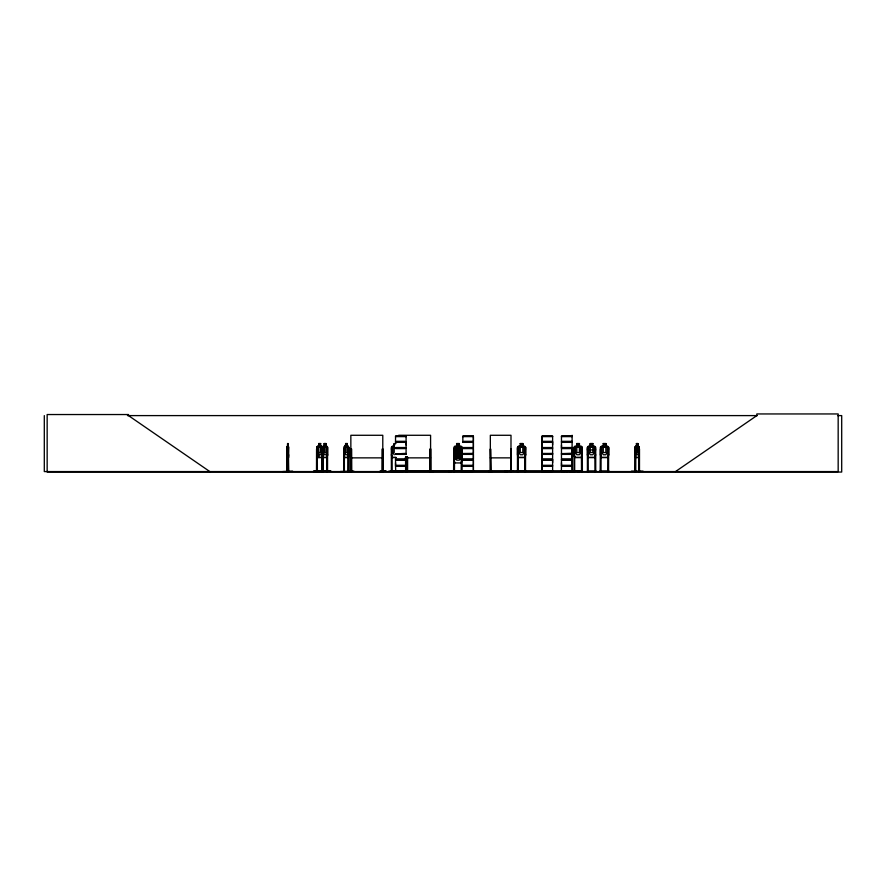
<?xml version="1.0" encoding="UTF-8"?>
<svg xmlns="http://www.w3.org/2000/svg" width="886" height="886" viewBox="0 0 886 886"><rect width="100%" height="100%" fill="white"/><g stroke="black" fill="none" stroke-linecap="round" stroke-linejoin="round"><path stroke-width="1.33" d="M406.098 465.305L395.533 465.305L395.544 462.714M406.087 444.949L406.087 442.358L395.533 442.358M473.39 460.111L473.39 465.305M473.39 442.358L473.39 447.541M542.066 465.305L542.066 460.111L552.62 460.111L552.609 465.305L542.055 465.305L542.055 460.111M542.066 447.541L542.066 442.358L552.62 442.358L552.609 447.541L542.055 447.541L542.055 442.358M552.609 462.714L552.609 460.111M552.609 444.949L552.609 442.358M572.035 465.305L561.469 465.305L561.48 462.714M572.035 447.541L561.469 447.541L561.48 444.949M395.533 453.865L406.087 453.455L406.098 448.593L395.533 448.593M288.426 457.519L288.692 447.297L288.083 446.322M288.692 454.762L288.515 457.519L287.208 457.519L287.142 454.762M406.098 453.865L395.333 453.721L406.098 453.588M282.634 471.562L292.624 471.153M462.725 453.71L473.401 453.809M462.802 471.562L473.401 471.352L473.401 466.346L462.835 466.346M542.022 471.562L552.631 471.363L552.62 466.346L542.055 466.346L542.055 471.352M561.381 471.485L561.469 466.346L572.035 466.346M287.662 446.322L287.053 447.308L287.097 471.573M287.308 446.322L287.197 471.573M635.483 457.519L634.974 454.762L635.406 457.519L638.795 457.519L639.205 454.762M638.795 457.519L639.282 454.762M488.607 471.518L488.651 470.876M492.018 471.507L488.64 471.463M321.895 457.519L322.559 454.751L323.157 457.519L327.056 457.519L327.621 454.762L327.621 447.297L326.934 446.411L323.124 446.411M327.056 457.519L327.621 454.762M348.32 446.322C350.158 449.468 349.084 453.931 348.298 457.431L344.488 457.431M348.342 457.519L348.929 454.751M631.43 471.153L643.081 471.153M638.728 471.153L638.85 449.003L639.493 449.003L639.482 471.573M569.576 471.562L569.565 470.754L569.432 471.573M569.809 471.507L569.798 470.754M340.29 471.507L353.868 471.119M313.478 471.507L330.855 471.153L313.489 471.463M313.489 471.153L330.855 471.153M520.248 443.631L522.829 443.631L522.818 446.411L524.191 447.341L524.191 452.524L522.818 454.751L520.248 454.751L518.875 452.524L518.875 447.341L520.248 446.411L520.171 443.543L522.917 443.543L522.906 446.322L524.7 446.322L525.675 447.297L525.675 454.762L524.645 457.431L518.332 457.431M525.675 454.762L524.711 457.519L518.255 457.519L517.413 454.762L517.513 447.352L518.299 446.322L520.171 446.322M457.951 449.789L458.04 449.7M462.171 454.762L461.218 457.519L454.695 457.519L453.831 454.762M461.152 462.846L462.082 460.155L462.171 447.297L461.185 446.322L459.391 446.322L459.391 443.543L456.611 443.543L456.711 446.411L455.315 447.341L455.315 452.524L456.711 454.751L459.302 454.751L460.687 452.524L460.687 447.341L459.302 446.411L459.302 443.631L456.711 443.631M462.171 460.166L461.218 462.935L454.695 462.935L453.831 460.166L453.831 447.308L454.717 446.322L456.611 446.322M582.268 454.762L581.316 457.519L574.793 457.519L573.94 454.762L574.028 447.352L574.826 446.322L576.72 446.322L576.72 443.543L579.488 443.543L579.4 446.411L580.784 447.341L580.784 452.524L579.4 454.751L576.808 454.751L575.413 452.524L575.413 447.341L576.808 446.411L576.808 443.631L579.4 443.631M595.713 454.762L594.761 457.519L588.238 457.519L587.385 454.762M608.638 454.751L607.718 457.431L601.328 457.431L600.486 454.751M560.849 471.153L581.327 470.987M518.033 470.754L517.922 471.573L516.649 471.119L517.801 471.518M517.867 471.153L516.638 471.153M587.152 471.463L588.182 470.754M600.187 471.507L600.343 449.003L601.118 449.003L601.029 471.573M634.985 471.573L635.052 447.308L635.417 446.322L636.458 446.322M635.052 447.308L635.506 446.322M321.884 446.322L322.648 447.308L323.18 446.322L324.309 446.322M322.703 447.352L323.202 446.411M344.543 446.322L344.178 471.573M344.565 446.411L343.934 447.308L343.857 471.573M317.398 446.322L316.789 447.308L317.487 446.322L318.86 446.322M636.425 446.411L635.727 447.341L635.76 471.573M453.831 452.724L454.717 451.727L456.611 451.727M453.931 452.757L454.762 451.827L461.152 451.827M600.486 447.352L601.328 446.411L607.718 446.411M324.365 446.411L323.534 447.341L323.534 452.524L324.365 454.751L325.904 454.751L326.735 452.524L326.735 447.341L325.904 446.411L325.893 443.543M345.673 443.543L344.898 452.524L345.717 454.751L347.268 454.751L348.098 452.524L348.098 447.341L347.268 446.411L347.246 443.543M318.849 446.411L317.886 447.341L317.886 452.524L318.849 454.751L320.643 454.751L321.596 452.524L321.596 447.341L320.643 446.411L320.699 443.543L318.716 443.543M675.509 471.573L756.843 415.6L756.843 413.95L838.167 413.95L838.167 471.573L44.3 471.573L44.3 415.6M394.204 443.631L394.204 446.411L392.819 447.341L392.819 452.524L394.204 454.751M456.711 451.827L455.315 452.746L455.315 457.929L456.711 460.155L459.302 460.155L460.687 457.929L460.687 452.746L459.302 451.827M453.577 471.518L453.787 449.003L454.551 449.003L454.463 471.573M127.451 415.6L757.264 415.6M837.547 415.6L841.7 415.6L841.7 472.05L47.157 472.05L47.157 414.537L128.492 414.537L128.492 415.6L209.816 471.573M398.656 435.281L430.585 435.281L430.585 471.573M395.521 436.1L406.098 436.1M462.824 436.1L473.401 436.1M542.044 436.1L552.631 436.1M561.458 436.1L572.035 436.1M542.044 436.3L552.631 436.311L552.609 441.317L542.055 441.317L542.055 436.311M572.035 436.289L561.458 436.3L561.48 441.317L572.035 441.317M395.544 436.621L406.087 436.621M462.846 436.621L473.39 436.621L473.39 441.317M552.609 436.621L542.066 436.621L542.066 441.317M561.48 436.621L572.024 436.621M395.455 441.671L406.165 441.671M462.758 441.671L473.467 441.671M541.977 441.671L552.687 441.671M561.392 441.671L572.101 441.671M395.455 441.992L406.165 441.992M462.758 441.992L473.467 441.992M541.977 441.992L552.687 441.992M561.392 441.992L572.101 441.992M462.835 442.358L473.401 442.358L473.401 447.541L462.835 447.541M572.035 442.358L561.469 442.358L561.469 447.541M288.171 443.543L287.562 443.543L287.418 447.341L288.16 454.751L288.415 447.341L287.585 443.631M395.964 443.543L394.115 443.543L394.115 446.322L392.221 446.322L391.335 447.308L391.379 471.573M318.772 443.631L320.643 443.631M324.287 443.631L325.904 443.631M345.651 443.631L347.268 443.631M592.845 443.631L590.253 443.631L590.253 446.411L588.858 447.341L588.858 452.524L590.253 454.751L592.845 454.751L594.229 452.524L594.229 447.341L592.845 446.411L592.933 443.543L590.154 443.543L590.154 446.322L588.26 446.322L587.385 447.308L587.418 471.573M603.266 443.631L605.858 443.631L605.858 446.411L607.253 447.341L607.253 452.524L605.858 454.751L603.266 454.751L601.882 452.524L601.882 447.341L603.266 446.411L603.178 443.543L605.958 443.543L605.958 446.322L607.752 446.322L608.726 447.297L608.726 454.762L607.774 457.519L601.251 457.519L600.398 454.762L600.398 447.308L601.284 446.322L603.178 446.322M636.425 443.631L637.82 443.631M288.072 444.096L288.072 445.027M320.632 446.322L321.95 446.322M325.893 446.322L327.034 446.322L327.565 447.341L327.543 471.573M344.466 446.322L345.673 446.322M347.246 446.322L348.397 446.322M579.488 446.322L581.294 446.322L582.268 447.297L582.379 471.518M592.933 446.322L594.739 446.322L595.713 447.297L595.735 471.153M637.798 446.322L639.282 447.297L639.227 471.573M287.219 446.411L288.504 446.411M317.432 446.411L321.917 446.411M344.488 446.411L348.375 446.411M392.265 446.411L394.204 446.411M454.762 446.411L461.152 446.411L462.082 447.341L462.082 471.573L462.171 470.754M588.304 446.411L594.694 446.411M635.439 446.411L638.762 446.411M639.205 447.297L638.706 446.322M318.849 447.341L320.643 447.341L320.643 452.524L318.849 452.524M395.533 447.541L406.098 447.541L406.098 442.358M395.455 447.906L406.165 447.906M462.758 447.906L473.467 447.906M541.977 447.906L552.687 447.906M561.392 447.906L572.101 447.906M395.455 448.227L406.165 448.227M462.758 448.227L473.467 448.227M541.977 448.227L552.687 448.227M561.392 448.227L572.101 448.227M462.835 448.593L473.401 448.593L473.401 453.588M552.609 453.455L542.066 453.455L542.055 448.593L552.62 448.593L552.62 453.588L541.999 453.798L552.631 453.809M572.035 448.593L561.469 448.593L561.469 453.588L572.024 453.455L561.37 453.732L572.035 453.809M456.611 448.947L459.391 448.947L459.391 451.727L461.196 451.727L462.171 452.713M287.186 449.003L286.754 471.573M321.74 449.003L323.002 449.003L323.058 471.573M326.801 449.003L327.488 449.003M348.154 449.003L348.851 449.003M350.845 449.003L351.598 449.003L351.653 471.573M391.291 449.003L392.055 449.003L392.144 471.573M456.711 449.047L459.302 449.047M462.082 449.003L461.318 449.003L461.229 471.573M490.335 449.003L490.855 471.573M517.38 449.003L518.177 449.003L518.221 471.573M525.62 449.003L524.822 449.003L524.778 471.573M572.101 449.003L572.389 471.573M573.884 449.003L574.649 449.003L574.682 471.507M582.18 449.003L581.415 449.003L581.504 471.573M587.329 449.003L588.094 449.003L588.182 471.573M595.625 449.003L594.849 449.003L594.949 471.573M608.638 449.003L607.874 449.003L607.785 471.573M635.029 449.003L635.672 449.003M587.385 449.933L595.713 449.933M473.401 453.599L462.824 453.588L473.39 453.455L473.39 448.593M395.521 454.042L406.098 454.042M462.824 454.075L473.401 454.042L473.401 459.07L462.835 459.07M542.044 454.053L552.631 454.053L552.609 459.07L542.055 459.07L542.055 454.075M572.035 454.053L561.458 454.053L561.48 459.07L572.035 459.07M395.544 454.374L406.087 454.374M462.846 454.374L473.39 454.374L473.39 459.07M552.609 454.374L542.066 454.374L542.066 459.07M561.48 454.374L572.024 454.374M316.789 454.762L317.498 457.431L321.917 457.431M343.934 454.762L344.521 457.519M287.219 457.431L288.504 457.431M323.124 457.431L327.012 457.431M392.265 457.431L396.097 457.431M461.152 457.431L454.762 457.431L453.931 454.751M581.249 457.431L574.859 457.431L574.028 454.751M594.694 457.431L588.304 457.431L587.473 454.751L587.473 447.352M635.439 457.431L638.762 457.431M344.444 457.519L348.408 457.519M396.108 457.519L392.188 457.519L391.335 454.762M350.845 457.863L382.785 457.863M405.312 457.863L430.585 457.863M490.335 457.863L511 457.863M395.533 459.07L406.098 459.07M395.455 459.435L406.165 459.435M462.758 459.435L473.467 459.435M541.977 459.435L552.687 459.435M561.392 459.435L572.101 459.435M395.455 459.756L406.165 459.756M462.758 459.756L473.467 459.756M541.977 459.756L552.687 459.756M561.392 459.756L572.101 459.756M406.098 460.111L395.533 460.111L395.533 465.305M462.835 460.111L473.401 460.111L473.401 465.305L462.835 465.305M572.035 460.111L561.469 460.111L561.469 465.305M395.455 465.659L406.165 465.659M462.758 465.659L473.467 465.659M541.977 465.659L552.687 465.659M561.392 465.659L572.101 465.659M395.455 465.981L406.165 465.981M462.758 465.981L473.467 465.981M541.977 465.981L552.687 465.981M561.392 465.981L572.101 465.981M406.098 466.346L395.533 466.346L395.743 471.108M286.687 470.754L287.252 470.754M288.083 470.754L288.648 471.573L288.415 446.322M316.501 470.754L317.376 470.754M321.673 470.754L323.069 470.754M326.735 470.754L327.565 470.754M348.098 470.754L348.918 470.754M351.676 470.754L350.778 470.754L350.79 471.573M383.073 470.754L382.176 470.754L382.187 471.573L382.243 449.003L382.996 449.003L382.996 471.573M582.268 470.754L581.327 470.754L581.327 471.573M595.713 470.754L594.761 470.754L594.772 471.573M600.265 470.754L601.195 470.754L601.195 471.573M607.785 470.754L608.726 470.754L608.726 471.573M634.952 470.754L635.738 470.754M638.773 470.754L639.559 470.754L639.537 471.573M380.016 471.518L385.997 471.119L379.939 471.573M388.876 471.108L411.58 471.153L395.499 471.562M427.739 471.108L433.819 471.507M454.64 470.987L461.229 470.987M509.428 471.153L512.828 471.153M518.221 470.987L524.778 470.987M525.121 471.119L526.362 471.153M588.182 470.987L594.772 470.987M601.195 470.987L607.785 470.987M379.983 471.142L386.008 471.142M395.544 471.208L411.58 471.153M462.846 471.208L473.39 471.208L473.39 466.346M552.609 471.208L542.066 471.208L542.066 466.346M399.741 471.507L399.664 470.754M525.509 471.518L525.564 447.341M582.18 447.341L581.249 446.411L574.859 446.411L574.028 447.352L573.995 471.108M525.575 447.341L524.645 446.411L518.332 446.411L517.513 447.352L517.457 471.573L517.513 470.754M635.727 452.524L636.425 454.751L637.743 454.751L638.452 452.524L637.798 443.543M453.931 460.155L454.762 462.846M639.105 449.003L639.105 452.979M639.105 456.966L639.061 471.573M637.876 446.322L637.876 443.543L636.381 443.543L636.513 446.411M635.461 470.754L635.461 471.573M635.417 449.003L635.328 471.573L635.24 470.754M635.096 447.352L635.096 454.751M608.638 447.341L608.549 471.573M607.962 470.754L607.962 471.573M600.431 470.754L600.431 471.573M595.536 470.754L595.536 471.573M588.005 470.754L588.005 471.573M582.091 470.754L582.091 471.573M578.99 471.573L578.99 470.876L391.202 470.754L391.202 471.573M577.561 470.876L577.561 471.573M574.737 470.754L574.737 471.573M573.796 470.754L573.796 471.573M572.101 435.281L572.101 471.573M571.271 470.754L571.226 471.573L571.215 470.754M570.916 470.754L571.038 471.573M570.794 470.754L570.739 471.573M570.529 470.754L570.495 471.573M570.318 470.754L570.385 471.573M570.23 470.754L570.263 471.573M570.03 470.754L570.052 471.573M566.985 470.754L567.007 471.573M566.951 470.754L566.962 471.573M566.652 470.754L566.774 471.573M566.475 470.754L566.531 471.573M566.298 470.754L566.232 471.573M564.061 470.987L564.061 471.573M563.994 470.754L563.906 471.573M563.729 470.754L563.706 471.573M563.474 471.573L563.474 470.754L563.352 471.573M563.241 470.754L563.186 471.573M542.066 448.593L542.066 453.455M525.708 470.754L525.664 471.573M524.955 470.754L524.966 471.573M518.266 470.754L518.266 471.573M517.291 470.754L517.291 471.573M511.111 471.573L511.122 449.003L510.613 471.573M510.945 471.573L511 435.281L490.335 435.281L490.335 471.573M510.768 449.003L510.724 471.573M507.013 470.876L507.013 471.573M505.596 470.876L505.596 471.573M505.164 470.876L505.164 471.573M490.977 470.876L490.977 471.573M490.689 449.003L490.733 471.573M490.456 449.003L490.412 471.573M489.814 470.876L489.814 471.573M461.407 470.754L461.407 471.573M454.64 470.754L454.64 471.573M453.876 470.754L453.876 471.573M451.063 470.876L451.063 471.573M450.642 470.876L450.642 471.573M449.9 470.876L449.9 471.573M449.069 470.876L449.069 471.573M448.737 470.876L448.737 471.573M430.862 471.573L430.795 449.003L430.053 449.003L430.087 471.573M430.496 470.754L430.463 471.573M430.264 449.003L430.197 471.573M429.987 470.754L429.987 471.573M407.549 456.966L407.571 471.573M407.394 456.966L407.372 471.573M407.261 456.966L407.15 471.573L407.106 456.966M406.021 456.966L406.032 471.573M405.866 456.966L405.921 471.573M405.733 456.966L405.744 471.573M405.578 456.966L405.622 471.573M399.486 470.754L399.464 471.573M399.376 470.754L399.254 471.573M399.065 470.754L399.099 471.573M398.899 470.754L398.899 471.573M398.656 470.754L398.722 471.573M398.589 470.754L398.589 471.573M394.669 444.096L394.669 445.027M394.204 447.341L394.204 452.524M393.927 470.876L393.927 471.573M393.827 470.876L393.827 471.573M393.495 470.876L393.495 471.573M392.288 470.876L392.354 471.573M391.966 470.754L391.966 471.573M382.785 471.573L382.785 435.281L350.845 435.281L350.878 471.573M382.586 470.754L382.663 471.573M382.453 449.003L382.398 471.573M351.388 449.003L351.454 471.573M351.266 470.754L351.299 471.573M351.055 449.003L351.188 471.573M348.907 447.297L348.874 471.573M348.619 455.637L348.619 471.573L348.519 470.754M348.397 449.003L348.342 471.573M348.154 455.637L348.109 471.573M347.323 446.322L347.323 443.543L345.595 443.543L345.651 446.411M344.41 471.573L343.613 470.754L343.624 471.573M344.366 471.573L344.366 449.003L343.668 449.003L343.69 471.573M327.255 455.637L327.311 471.573M327.034 449.003L327.034 471.573L326.978 470.754M326.801 455.637L326.746 471.573M325.959 446.322L325.959 443.543L324.232 443.543L324.232 446.322M324.309 443.543L324.287 446.411M322.814 470.754L322.814 471.573M322.77 455.637L322.637 471.573M322.482 471.573L322.559 447.297L321.961 457.519L317.387 457.519L316.878 447.308L316.712 471.573M322.26 449.003L322.26 471.573M322.139 470.754L322.072 471.573M321.95 449.003L321.895 471.573M321.74 456.966L321.673 471.573M318.783 443.543L318.86 457.519M317.365 471.573L317.299 449.003L316.568 449.003L316.501 471.573M317.088 456.966L317.155 471.573M316.867 470.754L317 471.573M288.293 456.966L288.426 471.573M288.083 443.543L288.16 446.411M288.149 456.966L288.138 471.573M286.898 449.003L286.909 471.573M460.432 459.125L459.491 459.136L458.018 456.523C456.91 460.941 453.665 459.313 457.42 455.913C453.743 452.724 457.021 451.063 457.973 455.282C459.014 451.295 462.337 452.137 458.571 455.936L460.432 459.125M406.098 436.289L395.521 436.3L395.544 441.317L406.098 441.317L406.098 436.311M473.401 436.311L462.824 436.311L462.846 441.317L473.401 441.317L473.401 436.311M320.322 444.096L319.159 444.096L319.159 445.027L320.322 445.027L320.322 444.096M325.627 444.096L324.641 444.096L324.641 445.027L325.627 445.027L325.627 444.096M346.991 444.096L345.994 444.096L345.994 445.027L346.991 445.027L346.991 444.096M458.837 444.096L457.165 444.096L457.165 445.027L458.837 445.027L458.837 444.096M522.363 444.096L520.713 444.096L520.713 445.027L522.363 445.027L522.363 444.096M578.935 444.096L577.273 444.096L577.273 445.027L578.935 445.027L578.935 444.096M592.38 444.096L590.718 444.096L590.718 445.027L592.38 445.027L592.38 444.096M605.393 444.096L603.731 444.096L603.731 445.027L605.393 445.027L605.393 444.096M637.51 444.096L636.669 444.096L636.669 445.027L637.51 445.027L637.51 444.096M288.16 447.341L287.673 452.524L288.16 447.341M325.904 447.341L324.365 447.341L324.365 452.524L325.904 452.524L325.904 447.341M347.268 447.341L345.717 447.341L345.717 452.524L347.268 452.524L347.268 447.341M459.302 447.341L456.711 447.341L456.711 452.524L459.302 452.524L459.302 447.341M522.818 447.341L520.248 447.341L520.248 452.524L522.818 452.524L522.818 447.341M579.4 447.341L576.808 447.341L576.808 452.524L579.4 452.524L579.4 447.341M592.845 447.341L590.253 447.341L590.253 452.524L592.845 452.524L592.845 447.341M605.858 447.341L603.266 447.341L603.266 452.524L605.858 452.524L605.858 447.341M637.743 447.341L636.425 447.341L636.425 452.524L637.743 452.524L637.743 447.341M458.837 449.512L457.165 449.512L457.165 450.431L458.837 450.431L458.837 449.512M459.302 452.746L456.711 452.746L456.711 457.929L459.302 457.929L459.302 452.746"/></g></svg>
